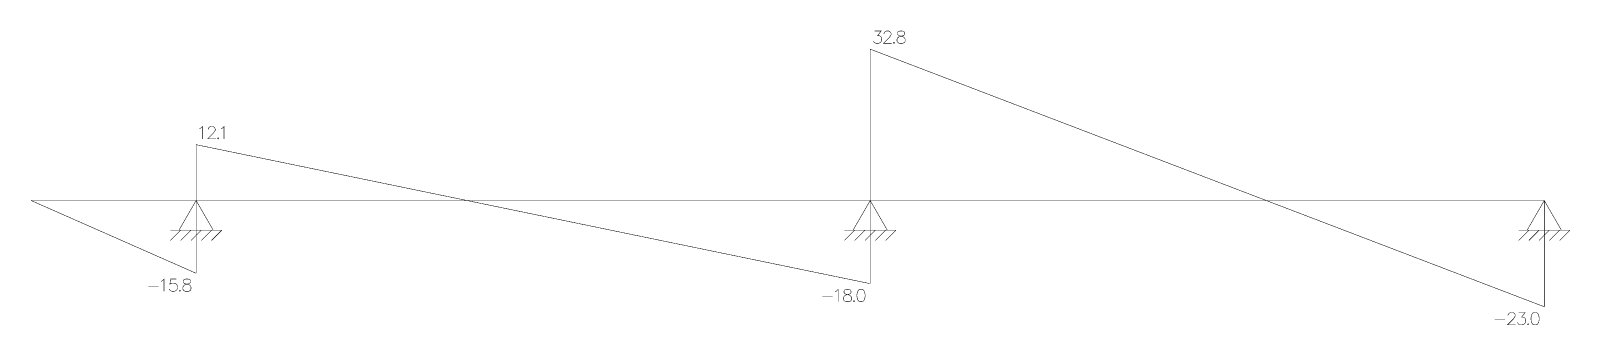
# Model space of a CAD drawing. Extents: x 1216 to 13607, y 2876 to 5245.
import ezdxf

# ---------------------------------------------------------------- set-up
doc = ezdxf.new("R2010")
doc.units = 0

msp = doc.modelspace()

# ---------------------------------------------------------------- linework, layer by layer
at = {"color": 10, "linetype": 'CONTINUOUS', "const_width": 4}
for points in [[(8008.29576, 5243.09993), (8060.302819, 5243.09993), (8031.935332, 5205.275627), (8046.119076, 5205.275627), (8055.574904, 5200.547589), (8060.302819, 5195.819552), (8065.030733, 5181.635438), (8065.030733, 5172.179363), (8060.302819, 5157.995249), (8050.84699, 5148.539173), (8036.663247, 5143.811136), (8022.479503, 5143.811136), (8008.29576, 5148.539173), (8003.567845, 5153.267211), (7998.839931, 5162.723287)], [(8083.942391, 5219.459741), (8083.942391, 5224.187779), (8088.670306, 5233.643854), (8093.39822, 5238.371892), (8102.854049, 5243.09993), (8121.765707, 5243.09993), (8131.221536, 5238.371892), (8135.94945, 5233.643854), (8140.677365, 5224.187779), (8140.677365, 5214.731703), (8135.94945, 5205.275627), (8126.493621, 5191.091514), (8079.214477, 5143.811136), (8145.405279, 5143.811136)], [(8211.596082, 5243.09993), (8197.412338, 5238.371892), (8192.684424, 5228.915816), (8192.684424, 5219.459741), (8197.412338, 5210.003665), (8206.868167, 5205.275627), (8225.779825, 5200.547589), (8239.963569, 5195.819552), (8249.419397, 5186.363476), (8254.147312, 5176.9074), (8254.147312, 5162.723287), (8249.419397, 5153.267211), (8244.691483, 5148.539173), (8230.50774, 5143.811136), (8211.596082, 5143.811136), (8197.412338, 5148.539173), (8192.684424, 5153.267211), (8187.956509, 5162.723287), (8187.956509, 5176.9074), (8192.684424, 5186.363476), (8202.140253, 5195.819552), (8216.323996, 5200.547589), (8235.235654, 5205.275627), (8244.691483, 5210.003665), (8249.419397, 5219.459741), (8249.419397, 5228.915816), (8244.691483, 5238.371892), (8230.50774, 5243.09993), (8211.596082, 5243.09993)], [(8164.316937, 5153.267211), (8159.589023, 5148.539173), (8164.316937, 5143.811136), (8169.044852, 5148.539173), (8164.316937, 5153.267211)], [(2573.203783, 4455.496144), (2582.659612, 4460.224181), (2596.843355, 4474.408295), (2596.843355, 4375.119501)], [(2644.1225, 4450.768106), (2644.1225, 4455.496144), (2648.850414, 4464.952219), (2653.578329, 4469.680257), (2663.034158, 4474.408295), (2681.945816, 4474.408295), (2691.401644, 4469.680257), (2696.129559, 4464.952219), (2700.857473, 4455.496144), (2700.857473, 4446.040068), (2696.129559, 4436.583992), (2686.67373, 4422.399879), (2639.394585, 4375.119501), (2705.585388, 4375.119501)], [(2748.136618, 4455.496144), (2757.592447, 4460.224181), (2771.77619, 4474.408295), (2771.77619, 4375.119501)], [(2724.497046, 4384.575576), (2719.769131, 4379.847539), (2724.497046, 4375.119501), (2729.22496, 4379.847539), (2724.497046, 4384.575576)], [(2264.94376, 3228.591731), (2274.399589, 3233.319768), (2288.583332, 3247.503882), (2288.583332, 3148.215088)], [(2387.869536, 3247.503882), (2340.590391, 3247.503882), (2335.862477, 3204.951542), (2340.590391, 3209.679579), (2354.774135, 3214.407617), (2368.957878, 3214.407617), (2383.141622, 3209.679579), (2392.59745, 3200.223504), (2397.325365, 3186.03939), (2397.325365, 3176.583315), (2392.59745, 3162.399201), (2383.141622, 3152.943126), (2368.957878, 3148.215088), (2354.774135, 3148.215088), (2340.590391, 3152.943126), (2335.862477, 3157.671163), (2331.134562, 3167.127239)], [(2463.516167, 3247.503882), (2449.332424, 3242.775844), (2444.60451, 3233.319768), (2444.60451, 3223.863693), (2449.332424, 3214.407617), (2458.788253, 3209.679579), (2477.699911, 3204.951542), (2491.883654, 3200.223504), (2501.339483, 3190.767428), (2506.067398, 3181.311352), (2506.067398, 3167.127239), (2501.339483, 3157.671163), (2496.611569, 3152.943126), (2482.427825, 3148.215088), (2463.516167, 3148.215088), (2449.332424, 3152.943126), (2444.60451, 3157.671163), (2439.876595, 3167.127239), (2439.876595, 3181.311352), (2444.60451, 3190.767428), (2454.060338, 3200.223504), (2468.244082, 3204.951542), (2487.15574, 3209.679579), (2496.611569, 3214.407617), (2501.339483, 3223.863693), (2501.339483, 3233.319768), (2496.611569, 3242.775844), (2482.427825, 3247.503882), (2463.516167, 3247.503882)], [(2160.929642, 3190.767428), (2246.032102, 3190.767428)], [(2416.237023, 3157.671163), (2411.509108, 3152.943126), (2416.237023, 3148.215088), (2420.964937, 3152.943126), (2416.237023, 3157.671163)], [(7586.56579, 3107.38421), (7671.66825, 3107.38421)], [(7690.579908, 3145.208513), (7700.035737, 3149.936551), (7714.21948, 3164.120664), (7714.21948, 3064.83187)], [(7780.410283, 3164.120664), (7766.226539, 3159.392626), (7761.498625, 3149.936551), (7761.498625, 3140.480475), (7766.226539, 3131.024399), (7775.682368, 3126.296362), (7794.594026, 3121.568324), (7808.77777, 3116.840286), (7818.233599, 3107.38421), (7822.961513, 3097.928135), (7822.961513, 3083.744021), (7818.233599, 3074.287946), (7813.505684, 3069.559908), (7799.321941, 3064.83187), (7780.410283, 3064.83187), (7766.226539, 3069.559908), (7761.498625, 3074.287946), (7756.770711, 3083.744021), (7756.770711, 3097.928135), (7761.498625, 3107.38421), (7770.954454, 3116.840286), (7785.138197, 3121.568324), (7804.049855, 3126.296362), (7813.505684, 3131.024399), (7818.233599, 3140.480475), (7818.233599, 3149.936551), (7813.505684, 3159.392626), (7799.321941, 3164.120664), (7780.410283, 3164.120664)], [(7893.88023, 3164.120664), (7879.696487, 3159.392626), (7870.240658, 3145.208513), (7865.512743, 3121.568324), (7865.512743, 3107.38421), (7870.240658, 3083.744021), (7879.696487, 3069.559908), (7893.88023, 3064.83187), (7903.336059, 3064.83187), (7917.519802, 3069.559908), (7926.975631, 3083.744021), (7931.703546, 3107.38421), (7931.703546, 3121.568324), (7926.975631, 3145.208513), (7917.519802, 3159.392626), (7903.336059, 3164.120664), (7893.88023, 3164.120664)], [(7841.873171, 3074.287946), (7837.145256, 3069.559908), (7841.873171, 3064.83187), (7846.601085, 3069.559908), (7841.873171, 3074.287946)], [(13106.760227, 2954.50076), (13106.760227, 2959.228798), (13111.488142, 2968.684874), (13116.216056, 2973.412911), (13125.671885, 2978.140949), (13144.583543, 2978.140949), (13154.039372, 2973.412911), (13158.767286, 2968.684874), (13163.495201, 2959.228798), (13163.495201, 2949.772722), (13158.767286, 2940.316647), (13149.311457, 2926.132533), (13102.032313, 2878.852155), (13168.223115, 2878.852155)], [(13191.862687, 2978.140949), (13243.869747, 2978.140949), (13215.50226, 2940.316647), (13229.686003, 2940.316647), (13239.141832, 2935.588609), (13243.869747, 2930.860571), (13248.597661, 2916.676458), (13248.597661, 2907.220382), (13243.869747, 2893.036269), (13234.413918, 2883.580193), (13220.230174, 2878.852155), (13206.046431, 2878.852155), (13191.862687, 2883.580193), (13187.134773, 2888.308231), (13182.406859, 2897.764306)], [(13319.516378, 2978.140949), (13305.332635, 2973.412911), (13295.876806, 2959.228798), (13291.148891, 2935.588609), (13291.148891, 2921.404495), (13295.876806, 2897.764306), (13305.332635, 2883.580193), (13319.516378, 2878.852155), (13328.972207, 2878.852155), (13343.15595, 2883.580193), (13352.611779, 2897.764306), (13357.339694, 2921.404495), (13357.339694, 2935.588609), (13352.611779, 2959.228798), (13343.15595, 2973.412911), (13328.972207, 2978.140949), (13319.516378, 2978.140949)], [(12998.018195, 2921.404495), (13083.120655, 2921.404495)], [(13267.509319, 2888.308231), (13262.781404, 2883.580193), (13267.509319, 2878.852155), (13272.237233, 2883.580193), (13267.509319, 2888.308231)]]:
    msp.add_lwpolyline(points, dxfattribs=at)
at = {"color": 170, "linetype": 'CONTINUOUS', "const_width": 4}
for points in [[(7972.36361, 5097.476365), (13397.999758, 3024.47572)], [(7972.36361, 3879.444635), (7972.36361, 5097.476365)], [(2546.727462, 4328.78473), (7972.36361, 3210.455435)], [(2546.727462, 3879.444635), (2546.727462, 4328.78473)], [(2546.727462, 3293.838652), (1218.000242, 3879.444635)], [(1218.000242, 3879.444635), (1218.000242, 3879.444635)], [(2546.727462, 3879.444635), (2546.727462, 3293.838652)], [(7972.36361, 3879.444635), (7972.36361, 3210.455435)], [(13397.999758, 3879.444635), (13397.999758, 3024.47572)]]:
    msp.add_lwpolyline(points, dxfattribs=at)
at = {"color": 56, "linetype": 'CONTINUOUS', "const_width": 4}
for points in [[(2546.727462, 3879.444635), (1218.000242, 3879.444635)], [(2546.727462, 3879.444635), (7972.36361, 3879.444635)], [(7972.36361, 3879.444635), (13397.999758, 3879.444635)]]:
    msp.add_lwpolyline(points, dxfattribs=at)
at = {"color": 96, "linetype": 'CONTINUOUS', "const_width": 4}
for points in [[(2408.831336, 3640.593029), (2546.727462, 3879.444635), (2684.623588, 3640.593029)], [(7834.467484, 3640.593029), (7972.36361, 3879.444635), (8110.259736, 3640.593029)], [(13260.103632, 3640.593029), (13397.999758, 3879.444635), (13535.895884, 3640.593029)], [(2339.885341, 3640.593029), (2753.569583, 3640.593029)], [(2422.623844, 3640.593029), (2339.885341, 3557.852368)], [(2505.362347, 3640.593029), (2422.623844, 3557.852368)], [(2588.10085, 3640.593029), (2505.362347, 3557.852368)], [(2670.839353, 3640.593029), (2588.10085, 3557.852368)], [(2753.577857, 3640.593029), (2670.839353, 3557.852368)], [(7765.521489, 3640.593029), (8179.205731, 3640.593029)], [(7848.259992, 3640.593029), (7765.521489, 3557.852368)], [(7930.998495, 3640.593029), (7848.259992, 3557.852368)], [(8013.736998, 3640.593029), (7930.998495, 3557.852368)], [(8096.475502, 3640.593029), (8013.736998, 3557.852368)], [(8179.214005, 3640.593029), (8096.475502, 3557.852368)], [(13191.157637, 3640.593029), (13604.841879, 3640.593029)], [(13273.89614, 3640.593029), (13191.157637, 3557.852368)], [(13356.634643, 3640.593029), (13273.89614, 3557.852368)], [(13439.373146, 3640.593029), (13356.634643, 3557.852368)], [(13522.11165, 3640.593029), (13439.373146, 3557.852368)], [(13604.850153, 3640.593029), (13522.11165, 3557.852368)]]:
    msp.add_lwpolyline(points, dxfattribs=at)

doc.saveas('drawing.dxf')
